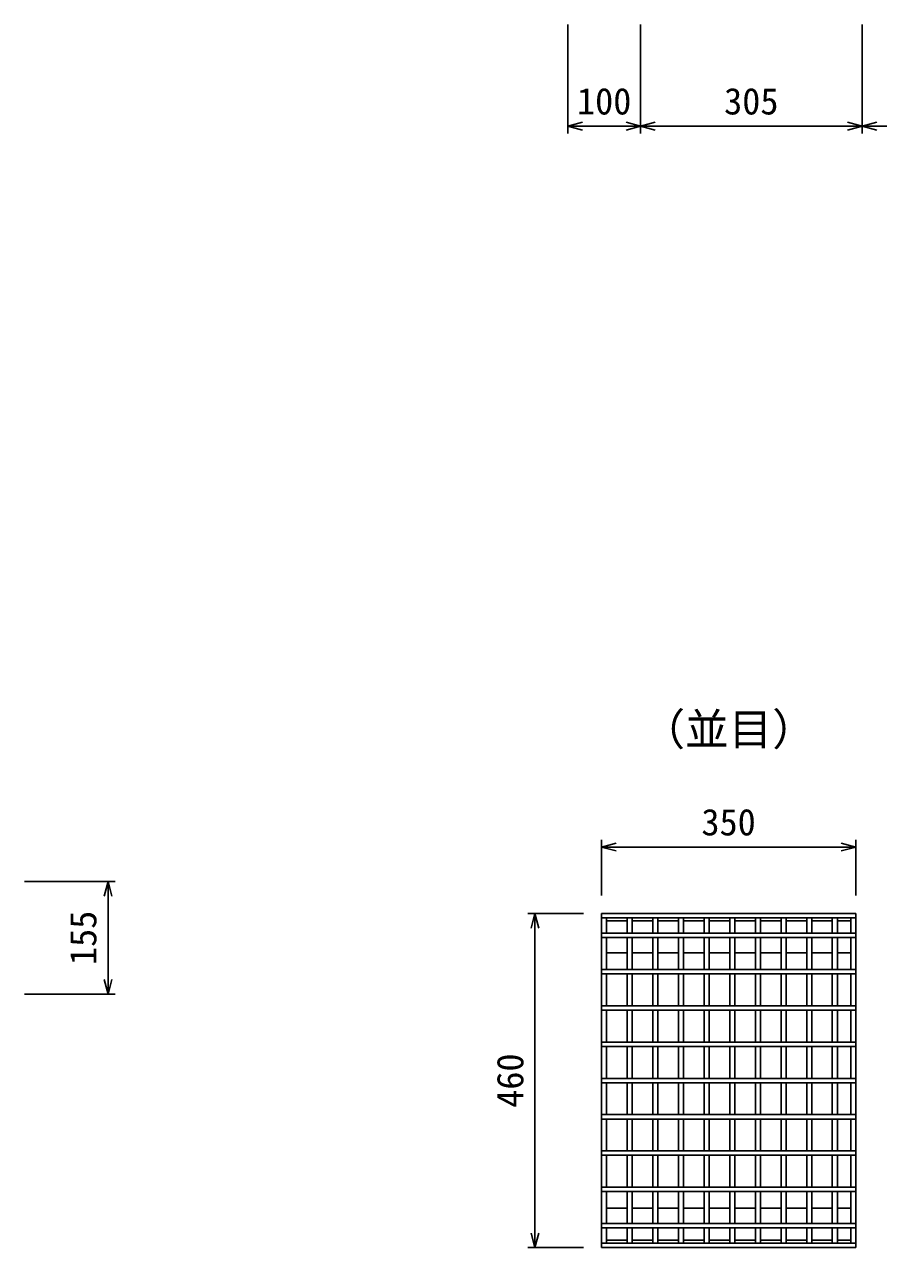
# Model space of a CAD drawing. Units: millimetres, scale not verified. Extents: x -8400 to 8400, y -5940 to 5940.
# Drawn here: x 1048 to 2223, y -4744 to -3060 of the extents above; entities that cross this region are included whole.
import ezdxf
from ezdxf.enums import TextEntityAlignment as Align

# ---------------------------------------------------------------- set-up
doc = ezdxf.new("R2010")
doc.units = ezdxf.units.MM
doc.header["$LTSCALE"] = 20
for name, color, linetype, lineweight in [('0-0_DIM', 7, 'Continuous', 25), ('0-2_HATCH', 6, 'Continuous', 25), ('0-5_TXT', 7, 'Continuous', 25)]:
    doc.layers.add(name, color=color, linetype=linetype, lineweight=lineweight)
doc.styles.add('ＭＳ ゴシック', font='')
doc.styles.get('ＭＳ ゴシック').set_extended_font_data('MS Gothic')

msp = doc.modelspace()

# ---------------------------------------------------------------- linework, layer by layer
at = {"layer": '0-0_DIM'}
for p, q in [((1795.94, -3209.78), (1795.94, -3059.78)), ((1895.94, -3209.78), (1895.94, -3059.78)), ((2200.94, -3209.78), (2200.94, -3059.78)), ((1795.94, -3199.78), (1895.94, -3199.78)), ((1895.94, -3199.78), (2200.94, -3199.78)), ((2295.94, -3199.78), (2200.94, -3199.78)), ((1842.18, -4259.28), (1842.18, -4182.69)), ((2192.18, -4192.69), (1842.18, -4192.69)), ((2192.18, -4259.28), (2192.18, -4182.69)), ((1172.9, -4240.2), (1047.9, -4240.2)), ((1162.9, -4240.2), (1162.9, -4395.2)), ((1817.18, -4284.28), (1740.59, -4284.28)), ((1750.59, -4284.28), (1750.59, -4744.28)), ((1172.9, -4395.2), (1047.9, -4395.2)), ((1817.18, -4744.28), (1740.59, -4744.28))]:
    msp.add_line(p, q, dxfattribs=at)
for points in [[(1815.94, -3205.14), (1795.94, -3199.78), (1815.94, -3194.42)], [(1875.94, -3194.42), (1895.94, -3199.78), (1875.94, -3205.14)], [(1915.94, -3205.14), (1895.94, -3199.78), (1915.94, -3194.42)], [(2180.94, -3194.42), (2200.94, -3199.78), (2180.94, -3205.14)], [(2220.94, -3194.42), (2200.94, -3199.78), (2220.94, -3205.14)], [(1862.18, -4187.34), (1842.18, -4192.69), (1862.18, -4198.05)], [(2172.18, -4187.34), (2192.18, -4192.69), (2172.18, -4198.05)], [(1157.54, -4260.2), (1162.9, -4240.2), (1168.26, -4260.2)], [(1745.23, -4304.28), (1750.59, -4284.28), (1755.95, -4304.28)], [(1157.54, -4375.2), (1162.9, -4395.2), (1168.26, -4375.2)], [(1745.23, -4724.28), (1750.59, -4744.28), (1755.95, -4724.28)]]:
    msp.add_lwpolyline(points, dxfattribs=at)
at = {"layer": '0-2_HATCH'}
for p, q in [((1842.18, -4284.28), (1842.18, -4744.28)), ((2192.18, -4284.28), (1842.18, -4284.28)), ((2192.18, -4290.28), (1842.18, -4290.28)), ((1849.18, -4290.28), (1849.18, -4311.28)), ((1877.48, -4294.28), (1849.18, -4294.28)), ((1877.48, -4290.28), (1877.48, -4311.28)), ((1884.48, -4290.28), (1884.48, -4311.28)), ((1912.78, -4294.28), (1884.48, -4294.28)), ((1912.78, -4290.28), (1912.78, -4311.28)), ((1919.78, -4290.28), (1919.78, -4311.28)), ((1948.08, -4294.28), (1919.78, -4294.28)), ((1948.08, -4290.28), (1948.08, -4311.28)), ((1955.08, -4290.28), (1955.08, -4311.28)), ((1983.38, -4294.28), (1955.08, -4294.28)), ((1983.38, -4290.28), (1983.38, -4311.28)), ((1990.38, -4290.28), (1990.38, -4311.28)), ((2018.68, -4294.28), (1990.38, -4294.28)), ((2018.68, -4290.28), (2018.68, -4311.28)), ((2025.68, -4290.28), (2025.68, -4311.28)), ((2053.98, -4294.28), (2025.68, -4294.28)), ((2053.98, -4290.28), (2053.98, -4311.28)), ((2060.98, -4290.28), (2060.98, -4311.28)), ((2089.28, -4294.28), (2060.98, -4294.28)), ((2089.28, -4290.28), (2089.28, -4311.28)), ((2096.28, -4290.28), (2096.28, -4311.28)), ((2124.58, -4294.28), (2096.28, -4294.28)), ((2124.58, -4290.28), (2124.58, -4311.28)), ((2131.58, -4290.28), (2131.58, -4311.28)), ((2159.88, -4294.28), (2131.58, -4294.28)), ((2159.88, -4290.28), (2159.88, -4311.28)), ((2166.88, -4290.28), (2166.88, -4311.28)), ((2185.18, -4294.28), (2166.88, -4294.28)), ((2185.18, -4290.28), (2185.18, -4311.28)), ((2192.18, -4284.28), (2192.18, -4744.28)), ((2192.18, -4311.28), (1842.18, -4311.28)), ((1842.18, -4317.28), (2192.18, -4317.28)), ((1849.18, -4361.28), (1849.18, -4317.28)), ((1877.48, -4361.28), (1877.48, -4317.28)), ((1884.48, -4361.28), (1884.48, -4317.28)), ((1912.78, -4361.28), (1912.78, -4317.28)), ((1919.78, -4361.28), (1919.78, -4317.28)), ((1948.08, -4361.28), (1948.08, -4317.28)), ((1955.08, -4361.28), (1955.08, -4317.28)), ((1983.38, -4361.28), (1983.38, -4317.28)), ((1990.38, -4361.28), (1990.38, -4317.28)), ((2018.68, -4361.28), (2018.68, -4317.28)), ((2025.68, -4361.28), (2025.68, -4317.28)), ((2053.98, -4361.28), (2053.98, -4317.28)), ((2060.98, -4361.28), (2060.98, -4317.28)), ((2089.28, -4361.28), (2089.28, -4317.28)), ((2096.28, -4361.28), (2096.28, -4317.28)), ((2124.58, -4361.28), (2124.58, -4317.28)), ((2131.58, -4361.28), (2131.58, -4317.28)), ((2159.88, -4361.28), (2159.88, -4317.28)), ((2166.88, -4361.28), (2166.88, -4317.28)), ((2185.18, -4361.28), (2185.18, -4317.28)), ((1877.48, -4338.28), (1849.18, -4338.28)), ((1912.78, -4338.28), (1884.48, -4338.28)), ((1948.08, -4338.28), (1919.78, -4338.28)), ((1983.38, -4338.28), (1955.08, -4338.28)), ((2018.68, -4338.28), (1990.38, -4338.28)), ((2053.98, -4338.28), (2025.68, -4338.28)), ((2089.28, -4338.28), (2060.98, -4338.28)), ((2124.58, -4338.28), (2096.28, -4338.28)), ((2159.88, -4338.28), (2131.58, -4338.28)), ((2185.18, -4338.28), (2166.88, -4338.28)), ((2192.18, -4361.28), (1842.18, -4361.28)), ((1842.18, -4367.28), (2192.18, -4367.28)), ((1849.18, -4411.28), (1849.18, -4367.28)), ((1877.48, -4411.28), (1877.48, -4367.28)), ((1884.48, -4411.28), (1884.48, -4367.28)), ((1912.78, -4411.28), (1912.78, -4367.28)), ((1919.78, -4411.28), (1919.78, -4367.28)), ((1948.08, -4411.28), (1948.08, -4367.28)), ((1955.08, -4411.28), (1955.08, -4367.28)), ((1983.38, -4411.28), (1983.38, -4367.28)), ((1990.38, -4411.28), (1990.38, -4367.28)), ((2018.68, -4411.28), (2018.68, -4367.28)), ((2025.68, -4411.28), (2025.68, -4367.28)), ((2053.98, -4411.28), (2053.98, -4367.28)), ((2060.98, -4411.28), (2060.98, -4367.28)), ((2089.28, -4411.28), (2089.28, -4367.28)), ((2096.28, -4411.28), (2096.28, -4367.28)), ((2124.58, -4411.28), (2124.58, -4367.28)), ((2131.58, -4411.28), (2131.58, -4367.28)), ((2159.88, -4411.28), (2159.88, -4367.28)), ((2166.88, -4411.28), (2166.88, -4367.28)), ((2185.18, -4411.28), (2185.18, -4367.28)), ((2192.18, -4411.28), (1842.18, -4411.28)), ((1842.18, -4417.28), (2192.18, -4417.28)), ((1849.18, -4461.28), (1849.18, -4417.28)), ((1877.48, -4461.28), (1877.48, -4417.28)), ((1884.48, -4461.28), (1884.48, -4417.28)), ((1912.78, -4461.28), (1912.78, -4417.28)), ((1919.78, -4461.28), (1919.78, -4417.28)), ((1948.08, -4461.28), (1948.08, -4417.28)), ((1955.08, -4461.28), (1955.08, -4417.28)), ((1983.38, -4461.28), (1983.38, -4417.28)), ((1990.38, -4461.28), (1990.38, -4417.28)), ((2018.68, -4461.28), (2018.68, -4417.28)), ((2025.68, -4461.28), (2025.68, -4417.28)), ((2053.98, -4461.28), (2053.98, -4417.28)), ((2060.98, -4461.28), (2060.98, -4417.28)), ((2089.28, -4461.28), (2089.28, -4417.28)), ((2096.28, -4461.28), (2096.28, -4417.28)), ((2124.58, -4461.28), (2124.58, -4417.28)), ((2131.58, -4461.28), (2131.58, -4417.28)), ((2159.88, -4461.28), (2159.88, -4417.28)), ((2166.88, -4461.28), (2166.88, -4417.28)), ((2185.18, -4461.28), (2185.18, -4417.28)), ((2192.18, -4461.28), (1842.18, -4461.28)), ((1842.18, -4467.28), (2192.18, -4467.28)), ((1849.18, -4511.28), (1849.18, -4467.28)), ((1877.48, -4511.28), (1877.48, -4467.28)), ((1884.48, -4511.28), (1884.48, -4467.28)), ((1912.78, -4511.28), (1912.78, -4467.28)), ((1919.78, -4511.28), (1919.78, -4467.28)), ((1948.08, -4511.28), (1948.08, -4467.28)), ((1955.08, -4511.28), (1955.08, -4467.28)), ((1983.38, -4511.28), (1983.38, -4467.28)), ((1990.38, -4511.28), (1990.38, -4467.28)), ((2018.68, -4511.28), (2018.68, -4467.28)), ((2025.68, -4511.28), (2025.68, -4467.28)), ((2053.98, -4511.28), (2053.98, -4467.28)), ((2060.98, -4511.28), (2060.98, -4467.28)), ((2089.28, -4511.28), (2089.28, -4467.28)), ((2096.28, -4511.28), (2096.28, -4467.28)), ((2124.58, -4511.28), (2124.58, -4467.28)), ((2131.58, -4511.28), (2131.58, -4467.28)), ((2159.88, -4511.28), (2159.88, -4467.28)), ((2166.88, -4511.28), (2166.88, -4467.28)), ((2185.18, -4511.28), (2185.18, -4467.28)), ((2192.18, -4511.28), (1842.18, -4511.28)), ((1842.18, -4517.28), (2192.18, -4517.28)), ((1849.18, -4561.28), (1849.18, -4517.28)), ((1877.48, -4561.28), (1877.48, -4517.28)), ((1884.48, -4561.28), (1884.48, -4517.28)), ((1912.78, -4561.28), (1912.78, -4517.28)), ((1919.78, -4561.28), (1919.78, -4517.28)), ((1948.08, -4561.28), (1948.08, -4517.28)), ((1955.08, -4561.28), (1955.08, -4517.28)), ((1983.38, -4561.28), (1983.38, -4517.28)), ((1990.38, -4561.28), (1990.38, -4517.28)), ((2018.68, -4561.28), (2018.68, -4517.28)), ((2025.68, -4561.28), (2025.68, -4517.28)), ((2053.98, -4561.28), (2053.98, -4517.28)), ((2060.98, -4561.28), (2060.98, -4517.28)), ((2089.28, -4561.28), (2089.28, -4517.28)), ((2096.28, -4561.28), (2096.28, -4517.28)), ((2124.58, -4561.28), (2124.58, -4517.28)), ((2131.58, -4561.28), (2131.58, -4517.28)), ((2159.88, -4561.28), (2159.88, -4517.28)), ((2166.88, -4561.28), (2166.88, -4517.28)), ((2185.18, -4561.28), (2185.18, -4517.28)), ((2192.18, -4561.28), (1842.18, -4561.28)), ((1842.18, -4567.28), (2192.18, -4567.28)), ((1849.18, -4611.28), (1849.18, -4567.28)), ((1877.48, -4611.28), (1877.48, -4567.28)), ((1884.48, -4611.28), (1884.48, -4567.28)), ((1912.78, -4611.28), (1912.78, -4567.28)), ((1919.78, -4611.28), (1919.78, -4567.28)), ((1948.08, -4611.28), (1948.08, -4567.28)), ((1955.08, -4611.28), (1955.08, -4567.28)), ((1983.38, -4611.28), (1983.38, -4567.28)), ((1990.38, -4611.28), (1990.38, -4567.28)), ((2018.68, -4611.28), (2018.68, -4567.28)), ((2025.68, -4611.28), (2025.68, -4567.28)), ((2053.98, -4611.28), (2053.98, -4567.28)), ((2060.98, -4611.28), (2060.98, -4567.28)), ((2089.28, -4611.28), (2089.28, -4567.28)), ((2096.28, -4611.28), (2096.28, -4567.28)), ((2124.58, -4611.28), (2124.58, -4567.28)), ((2131.58, -4611.28), (2131.58, -4567.28)), ((2159.88, -4611.28), (2159.88, -4567.28)), ((2166.88, -4611.28), (2166.88, -4567.28)), ((2185.18, -4611.28), (2185.18, -4567.28)), ((2192.18, -4611.28), (1842.18, -4611.28)), ((1842.18, -4617.28), (2192.18, -4617.28)), ((1849.18, -4661.28), (1849.18, -4617.28)), ((1877.48, -4661.28), (1877.48, -4617.28)), ((1884.48, -4661.28), (1884.48, -4617.28)), ((1912.78, -4661.28), (1912.78, -4617.28)), ((1919.78, -4661.28), (1919.78, -4617.28)), ((1948.08, -4661.28), (1948.08, -4617.28)), ((1955.08, -4661.28), (1955.08, -4617.28)), ((1983.38, -4661.28), (1983.38, -4617.28)), ((1990.38, -4661.28), (1990.38, -4617.28)), ((2018.68, -4661.28), (2018.68, -4617.28)), ((2025.68, -4661.28), (2025.68, -4617.28)), ((2053.98, -4661.28), (2053.98, -4617.28)), ((2060.98, -4661.28), (2060.98, -4617.28)), ((2089.28, -4661.28), (2089.28, -4617.28)), ((2096.28, -4661.28), (2096.28, -4617.28)), ((2124.58, -4661.28), (2124.58, -4617.28)), ((2131.58, -4661.28), (2131.58, -4617.28)), ((2159.88, -4661.28), (2159.88, -4617.28)), ((2166.88, -4661.28), (2166.88, -4617.28)), ((2185.18, -4661.28), (2185.18, -4617.28)), ((2192.18, -4661.28), (1842.18, -4661.28)), ((1842.18, -4667.28), (2192.18, -4667.28)), ((1849.18, -4711.28), (1849.18, -4667.28)), ((1877.48, -4711.28), (1877.48, -4667.28)), ((1884.48, -4711.28), (1884.48, -4667.28)), ((1912.78, -4711.28), (1912.78, -4667.28)), ((1919.78, -4711.28), (1919.78, -4667.28)), ((1948.08, -4711.28), (1948.08, -4667.28)), ((1955.08, -4711.28), (1955.08, -4667.28)), ((1983.38, -4711.28), (1983.38, -4667.28)), ((1990.38, -4711.28), (1990.38, -4667.28)), ((2018.68, -4711.28), (2018.68, -4667.28)), ((2025.68, -4711.28), (2025.68, -4667.28)), ((2053.98, -4711.28), (2053.98, -4667.28)), ((2060.98, -4711.28), (2060.98, -4667.28)), ((2089.28, -4711.28), (2089.28, -4667.28)), ((2096.28, -4711.28), (2096.28, -4667.28)), ((2124.58, -4711.28), (2124.58, -4667.28)), ((2131.58, -4711.28), (2131.58, -4667.28)), ((2159.88, -4711.28), (2159.88, -4667.28)), ((2166.88, -4711.28), (2166.88, -4667.28)), ((2185.18, -4711.28), (2185.18, -4667.28)), ((1877.48, -4690.28), (1849.18, -4690.28)), ((1912.78, -4690.28), (1884.48, -4690.28)), ((1948.08, -4690.28), (1919.78, -4690.28)), ((1983.38, -4690.28), (1955.08, -4690.28)), ((2018.68, -4690.28), (1990.38, -4690.28)), ((2053.98, -4690.28), (2025.68, -4690.28)), ((2089.28, -4690.28), (2060.98, -4690.28)), ((2124.58, -4690.28), (2096.28, -4690.28)), ((2159.88, -4690.28), (2131.58, -4690.28)), ((2185.18, -4690.28), (2166.88, -4690.28)), ((2192.18, -4711.28), (1842.18, -4711.28)), ((1842.18, -4717.28), (2192.18, -4717.28)), ((1849.18, -4738.28), (1849.18, -4717.28)), ((1877.48, -4738.28), (1877.48, -4717.28)), ((1884.48, -4738.28), (1884.48, -4717.28)), ((1912.78, -4738.28), (1912.78, -4717.28)), ((1919.78, -4738.28), (1919.78, -4717.28)), ((1948.08, -4738.28), (1948.08, -4717.28)), ((1955.08, -4738.28), (1955.08, -4717.28)), ((1983.38, -4738.28), (1983.38, -4717.28)), ((1990.38, -4738.28), (1990.38, -4717.28)), ((2018.68, -4738.28), (2018.68, -4717.28)), ((2025.68, -4738.28), (2025.68, -4717.28)), ((2053.98, -4738.28), (2053.98, -4717.28)), ((2060.98, -4738.28), (2060.98, -4717.28)), ((2089.28, -4738.28), (2089.28, -4717.28)), ((2096.28, -4738.28), (2096.28, -4717.28)), ((2124.58, -4738.28), (2124.58, -4717.28)), ((2131.58, -4738.28), (2131.58, -4717.28)), ((2159.88, -4738.28), (2159.88, -4717.28)), ((2166.88, -4738.28), (2166.88, -4717.28)), ((2185.18, -4738.28), (2185.18, -4717.28)), ((2192.18, -4738.28), (1842.18, -4738.28)), ((2192.18, -4744.28), (1842.18, -4744.28)), ((1877.48, -4734.28), (1849.18, -4734.28)), ((1912.78, -4734.28), (1884.48, -4734.28)), ((1948.08, -4734.28), (1919.78, -4734.28)), ((1983.38, -4734.28), (1955.08, -4734.28)), ((2018.68, -4734.28), (1990.38, -4734.28)), ((2053.98, -4734.28), (2025.68, -4734.28)), ((2089.28, -4734.28), (2060.98, -4734.28)), ((2124.58, -4734.28), (2096.28, -4734.28)), ((2159.88, -4734.28), (2131.58, -4734.28)), ((2185.18, -4734.28), (2166.88, -4734.28))]:
    msp.add_line(p, q, dxfattribs=at)

# ---------------------------------------------------------------- texts
at = {"layer": '0-0_DIM', "style": 'ＭＳ ゴシック'}
for s, p in [('100', (1808.44, -3194.78)), ('305', (2010.94, -3194.78)), ('350', (1979.68, -4187.69))]:
    msp.add_text(s, height=36.66, dxfattribs=at).set_placement(p, align=Align.BOTTOM_LEFT)
for s, p in [('155', (1157.9, -4355.2)), ('460', (1745.59, -4551.78))]:
    msp.add_text(s, height=36.66, rotation=90, dxfattribs=at).set_placement(p, align=Align.BOTTOM_LEFT)
at = {"layer": '0-5_TXT', "style": 'ＭＳ ゴシック'}
msp.add_text('（並目）', height=43.99, dxfattribs=at).set_placement((1897.18, -4065.63), align=Align.BOTTOM_LEFT)

doc.saveas('drawing.dxf')
